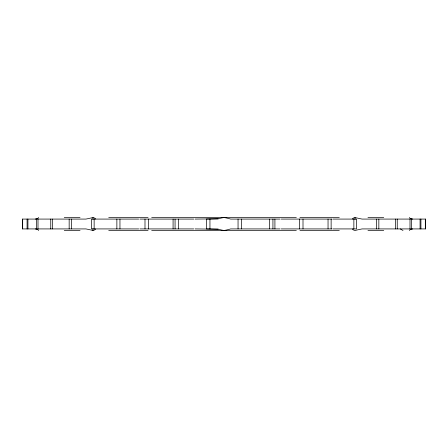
<?xml version="1.0" encoding="UTF-8"?>
<svg xmlns="http://www.w3.org/2000/svg" width="448" height="448" viewBox="0 0 448 448"><rect width="100%" height="100%" fill="white"/><g stroke="black" fill="none" stroke-linecap="round" stroke-linejoin="round"><path stroke-width="0.67" d="M280.084 219.078L230.642 219.078A8.445 0.79 10.7 0 0 224 217.498A8.445 0.79 -10.7 0 0 218.198 218.826L195.009 219.078M218.198 218.826L206.343 219.078L206.343 228.922L218.198 229.174A8.445 0.79 10.7 0 0 224 230.502A8.445 0.79 -10.7 0 0 230.642 228.922L280.084 228.922M64.249 217.498L80.041 217.498M108.724 217.498L148.07 217.498M151.676 217.498L296.324 217.498M299.93 217.498L339.276 217.498M367.959 217.498L383.751 217.498M138.678 219.078L91.325 219.078L91.381 228.922L138.678 228.922M139.866 219.078L193.726 219.078M281.266 219.078L331.951 219.078M332.931 219.078L356.675 219.078L356.619 228.922L332.931 228.922M139.866 228.922L193.726 228.922M195.009 228.922L218.198 229.174M281.266 228.922L331.951 228.922M64.249 230.502L80.041 230.502M108.724 230.502L148.07 230.502M151.676 230.502L296.324 230.502M299.93 230.502L339.276 230.502M367.959 230.502L383.751 230.502M400.254 228.922L403.01 230.502M425.314 219.078L425.314 228.922M420.918 219.078L420.918 228.922M420.073 219.078L420.073 228.922M411.393 219.078L411.393 228.922M410.004 219.078L410.004 228.922M397.247 219.078L397.247 228.922M395.36 219.078L395.36 228.922M378.84 219.078L378.84 228.922M376.488 219.078L376.488 228.922M352.716 228.922A8.445 1.669 3.8 0 0 355.046 230.502A8.445 0.549 -11.4 0 1 362.107 228.922L425.6 228.922L425.6 219.078L362.107 219.078A8.445 0.549 11.4 0 1 355.046 217.498L355.046 219.453M353.864 219.078L353.864 228.922M331.128 219.078L331.128 228.922M328.042 219.078L328.042 228.922M303.005 219.078L303.005 228.922M299.662 219.078L299.662 228.922M274.91 219.078L274.926 228.922M272.933 219.078L272.933 228.922M269.416 219.078L269.416 228.922M241.657 219.078L241.657 228.922M238.05 219.078L238.05 228.922M209.95 219.078L209.95 228.922M178.584 219.078L178.584 228.922M175.067 219.078L175.067 228.922M173.09 219.078L173.074 228.922M148.338 219.078L148.338 228.922M144.995 219.078L144.995 228.922M119.958 219.078L119.958 228.922M116.872 219.078L116.872 228.922M94.136 219.078L94.136 228.922M95.284 228.922A8.445 1.669 -3.8 0 1 92.954 230.502A8.445 0.549 11.4 0 0 85.893 228.922L22.4 228.922L22.4 219.078L85.893 219.078A8.445 0.549 -11.4 0 0 92.954 217.498L92.954 219.453M92.954 228.547L92.954 230.502M71.512 219.078L71.512 228.922M69.16 219.078L69.16 228.922M52.64 219.078L52.64 228.922M50.753 219.078L50.753 228.922M37.996 219.078L37.996 228.922M36.607 219.078L36.607 228.922M27.927 219.078L27.927 228.922M27.082 219.078L27.082 228.922M22.686 219.078L22.686 228.922M412.67 219.078A8.445 1.568 5.5 0 1 409.326 217.498M38.674 217.498A8.445 1.568 -5.5 0 1 35.33 219.078M92.954 217.498A8.445 1.669 3.8 0 1 95.284 219.078M352.716 219.078A8.445 1.669 -3.8 0 1 355.046 217.498M409.326 230.502A8.445 1.568 -5.5 0 1 412.67 228.922M35.33 228.922A8.445 1.568 5.5 0 1 38.674 230.502"/></g></svg>
